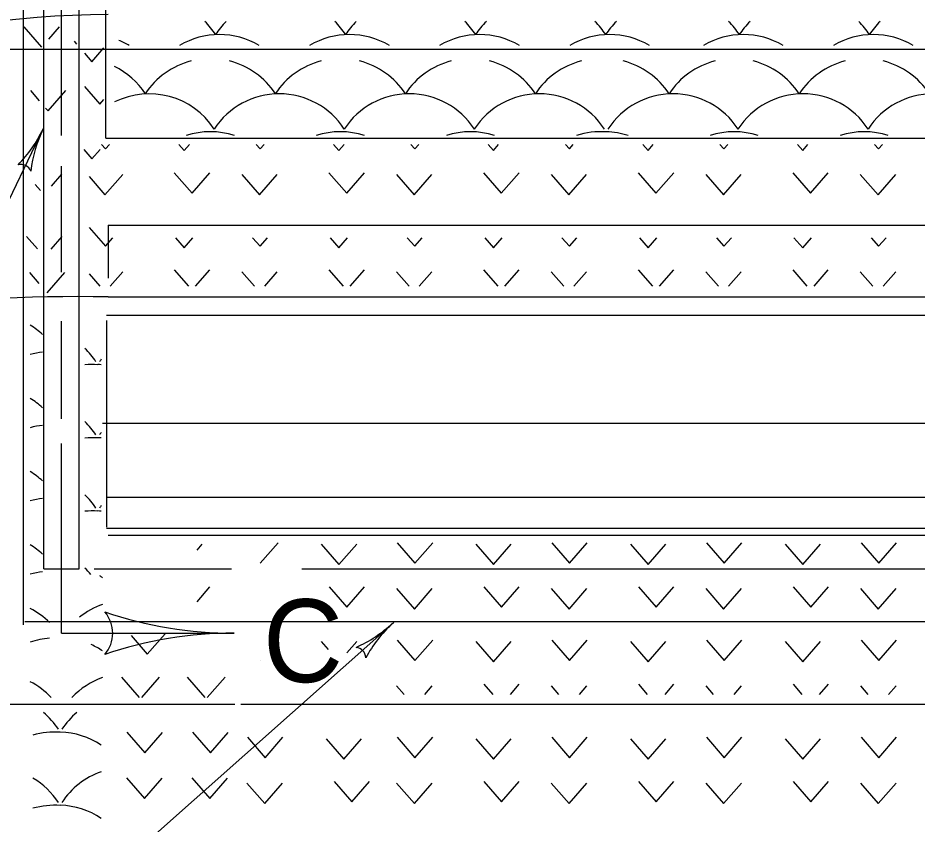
# Model space of a CAD drawing. Extents: x 1007 to 1035.5, y 1000.5 to 1021.5.
# Drawn here: x 1016.659 to 1019.264, y 1012.07 to 1014.404 of the extents above; entities that cross this region are included whole.
import ezdxf

# ---------------------------------------------------------------- set-up
doc = ezdxf.new("R2010")
doc.units = 0
doc.layers.add('1', color=7, linetype='Continuous')
doc.layers.add('5', color=7, linetype='Continuous')

msp = doc.modelspace()

# ---------------------------------------------------------------- linework, layer by layer
at = {"layer": '1'}
for p, q in [((1016.6745, 1012.6465), (1016.6745, 1015.8512)), ((1016.7334, 1012.8082), (1016.7334, 1015.8512)), ((1016.8358, 1012.8082), (1016.8358, 1015.8512)), ((1016.9133, 1014.0556), (1016.9133, 1015.8512)), ((1016.7846, 1014.0633), (1016.7846, 1015.5937)), ((1016.4326, 1014.3131), (1022.3453, 1014.3131)), ((1014.7793, 1010.0196), (1016.7313, 1014.0824)), ((1016.9133, 1014.0556), (1021.8087, 1014.0556)), ((1016.7846, 1013.6677), (1016.7846, 1013.9743)), ((1016.9195, 1013.8043), (1021.8087, 1013.8043)), ((1016.9195, 1013.8043), (1016.9195, 1013.6508)), ((1016.9199, 1013.5962), (1021.9752, 1013.5962)), ((1016.9146, 1013.5437), (1021.814, 1013.5437)), ((1016.7846, 1013.2432), (1016.7846, 1013.5262)), ((1016.9146, 1013.5275), (1016.9146, 1012.9288)), ((1016.9033, 1013.2303), (1021.814, 1013.2303)), ((1016.7846, 1012.6222), (1016.7846, 1013.1712)), ((1016.9146, 1013.0162), (1021.814, 1013.0162)), ((1016.9146, 1012.9262), (1021.8028, 1012.9262)), ((1016.9196, 1012.9061), (1021.7951, 1012.9061)), ((1016.7334, 1012.8082), (1016.8358, 1012.8082)), ((1016.8794, 1012.8082), (1017.2765, 1012.8082)), ((1017.48, 1012.8082), (1021.7349, 1012.8082)), ((1014.7814, 1010.0196), (1017.7464, 1012.6535)), ((1016.6787, 1012.6561), (1022.0629, 1012.6561)), ((1016.7846, 1012.6222), (1017.2846, 1012.6222)), ((1016.4326, 1012.4171), (1017.2863, 1012.4171)), ((1017.3038, 1012.4171), (1022.3453, 1012.4171))]:
    msp.add_line(p, q, dxfattribs=at)
for centre, radius, start, end in [((1016.9455, 1011.4142), 3, 90.487, 152.3131), ((1017.0837, 1013.9131), 0.3909, 154.3266, 154.3389), ((1016.3789, 1014.2517), 0.3909, 315.686, 334.3328), ((1017.0837, 1013.9131), 0.3909, 154.3389, 173.0076), ((1016.6669, 1013.9484), 0.0313, 23.1135, 105.2302), ((1016.8315, 1009.097), 4.5, 88.8731, 124.4415), ((1016.839, 1012.6223), 0.0938, 318.7746, 40.8913), ((1017.2846, 1013.794), 1.1719, 251.3472, 269.9939), ((1017.4772, 1012.9377), 0.3909, 294.2211, 312.8678), ((1018.0091, 1012.3647), 0.3909, 132.8739, 151.5427), ((1018.0091, 1012.3647), 0.3909, 132.8617, 132.8739), ((1017.2846, 1011.4503), 1.1719, 90, 108.6688), ((1017.2846, 1011.4503), 1.1719, 89.9878, 90), ((1017.6342, 1012.5501), 0.0313, 1.6485, 83.7652)]:
    msp.add_arc(centre, radius, start, end, dxfattribs=at)
at = {"layer": '5'}
for p, q in [((1016.6755, 1014.3781), (1016.7268, 1014.3192)), ((1016.7476, 1014.3429), (1016.7783, 1014.3781)), ((1016.8211, 1014.3363), (1016.828, 1014.3284)), ((1016.8725, 1014.2773), (1016.9074, 1014.3175)), ((1016.8508, 1014.3023), (1016.8725, 1014.2773)), ((1016.6943, 1014.1937), (1016.7199, 1014.1643)), ((1016.7458, 1014.1347), (1016.7972, 1014.1937)), ((1016.8506, 1014.2053), (1016.8954, 1014.1539)), ((1016.8954, 1014.1539), (1016.9074, 1014.1677)), ((1016.7385, 1014.1431), (1016.7458, 1014.1347)), ((1016.9003, 1014.0377), (1016.9118, 1014.0245)), ((1016.9118, 1014.0245), (1016.9233, 1014.0377)), ((1017.1244, 1014.0377), (1017.1396, 1014.0202)), ((1017.1396, 1014.0202), (1017.1548, 1014.0377)), ((1017.3479, 1014.0377), (1017.3594, 1014.0245)), ((1017.3594, 1014.0245), (1017.3709, 1014.0377)), ((1017.5721, 1014.0377), (1017.5873, 1014.0202)), ((1017.5873, 1014.0202), (1017.6024, 1014.0377)), ((1017.7956, 1014.0377), (1017.8071, 1014.0245)), ((1017.8071, 1014.0245), (1017.8186, 1014.0377)), ((1018.0198, 1014.0377), (1018.0349, 1014.0202)), ((1018.0349, 1014.0202), (1018.0501, 1014.0377)), ((1018.2433, 1014.0377), (1018.2548, 1014.0245)), ((1018.2548, 1014.0245), (1018.2663, 1014.0377)), ((1018.4674, 1014.0377), (1018.4826, 1014.0202)), ((1018.4826, 1014.0202), (1018.4978, 1014.0377)), ((1018.6909, 1014.0377), (1018.7024, 1014.0245)), ((1018.7024, 1014.0245), (1018.7139, 1014.0377)), ((1018.9151, 1014.0377), (1018.9303, 1014.0202)), ((1018.9303, 1014.0202), (1018.9454, 1014.0377)), ((1019.1386, 1014.0377), (1019.1501, 1014.0245)), ((1019.1501, 1014.0245), (1019.1616, 1014.0377)), ((1016.8488, 1014.023), (1016.8725, 1013.9957)), ((1016.8725, 1013.9957), (1016.896, 1014.0228)), ((1017.1111, 1013.9558), (1017.1625, 1013.8968)), ((1017.1625, 1013.8968), (1017.2138, 1013.9558)), ((1017.5588, 1013.9558), (1017.6102, 1013.8968)), ((1017.6102, 1013.8968), (1017.6615, 1013.9558)), ((1018.0064, 1013.9558), (1018.0578, 1013.8968)), ((1018.0578, 1013.8968), (1018.1092, 1013.9558)), ((1018.4541, 1013.9558), (1018.5055, 1013.8968)), ((1018.5055, 1013.8968), (1018.5568, 1013.9558)), ((1018.9018, 1013.9558), (1018.9532, 1013.8968)), ((1018.9532, 1013.8968), (1019.0045, 1013.9558)), ((1016.7555, 1013.9167), (1016.7855, 1013.9512)), ((1016.8643, 1013.9446), (1016.9103, 1013.8918)), ((1016.9103, 1013.8918), (1016.9617, 1013.9507)), ((1017.3065, 1013.9507), (1017.3579, 1013.8918)), ((1017.3579, 1013.8918), (1017.4093, 1013.9507)), ((1017.7542, 1013.9507), (1017.8056, 1013.8918)), ((1017.8056, 1013.8918), (1017.857, 1013.9507)), ((1018.2018, 1013.9507), (1018.2533, 1013.8918)), ((1018.2533, 1013.8918), (1018.3047, 1013.9507)), ((1018.6495, 1013.9507), (1018.7009, 1013.8918)), ((1018.7009, 1013.8918), (1018.7523, 1013.9507)), ((1019.0972, 1013.9507), (1019.1486, 1013.8918)), ((1019.1486, 1013.8918), (1019.2, 1013.9507)), ((1016.7082, 1013.9219), (1016.7232, 1013.9047)), ((1016.8643, 1013.7974), (1016.9118, 1013.7429)), ((1016.6834, 1013.7712), (1016.7149, 1013.735)), ((1016.7543, 1013.7345), (1016.7862, 1013.7712)), ((1016.9118, 1013.7429), (1016.9333, 1013.7676)), ((1017.1144, 1013.7676), (1017.1396, 1013.7387)), ((1017.1396, 1013.7387), (1017.1648, 1013.7676)), ((1017.3379, 1013.7676), (1017.3594, 1013.7429)), ((1017.3594, 1013.7429), (1017.3809, 1013.7676)), ((1017.5621, 1013.7676), (1017.5873, 1013.7387)), ((1017.5873, 1013.7387), (1017.6124, 1013.7676)), ((1017.7856, 1013.7676), (1017.8071, 1013.7429)), ((1017.8071, 1013.7429), (1017.8286, 1013.7676)), ((1018.0098, 1013.7676), (1018.0349, 1013.7387)), ((1018.0349, 1013.7387), (1018.0601, 1013.7676)), ((1018.2333, 1013.7676), (1018.2548, 1013.7429)), ((1018.2548, 1013.7429), (1018.2763, 1013.7676)), ((1018.4574, 1013.7676), (1018.4826, 1013.7387)), ((1018.4826, 1013.7387), (1018.5078, 1013.7676)), ((1018.6809, 1013.7676), (1018.7024, 1013.7429)), ((1018.7024, 1013.7429), (1018.7239, 1013.7676)), ((1018.9051, 1013.7676), (1018.9303, 1013.7387)), ((1018.9303, 1013.7387), (1018.9554, 1013.7676)), ((1019.1286, 1013.7676), (1019.1501, 1013.7429)), ((1019.1501, 1013.7429), (1019.1716, 1013.7676)), ((1016.6917, 1013.6668), (1016.7191, 1013.6354)), ((1016.7431, 1013.6079), (1016.7945, 1013.6668)), ((1016.925, 1013.6272), (1016.9617, 1013.6692)), ((1017.1111, 1013.6742), (1017.1521, 1013.6272)), ((1017.1728, 1013.6272), (1017.2138, 1013.6742)), ((1017.3065, 1013.6692), (1017.3432, 1013.6272)), ((1017.3727, 1013.6272), (1017.4093, 1013.6692)), ((1017.5588, 1013.6742), (1017.5998, 1013.6272)), ((1017.6205, 1013.6272), (1017.6615, 1013.6742)), ((1017.7542, 1013.6692), (1017.7908, 1013.6272)), ((1017.8203, 1013.6272), (1017.857, 1013.6692)), ((1018.0064, 1013.6742), (1018.0474, 1013.6272)), ((1018.0682, 1013.6272), (1018.1092, 1013.6742)), ((1018.2018, 1013.6692), (1018.2385, 1013.6272)), ((1018.268, 1013.6272), (1018.3047, 1013.6692)), ((1018.4541, 1013.6742), (1018.4951, 1013.6272)), ((1018.5158, 1013.6272), (1018.5568, 1013.6742)), ((1018.6495, 1013.6692), (1018.6862, 1013.6272)), ((1018.7157, 1013.6272), (1018.7523, 1013.6692)), ((1018.9018, 1013.6742), (1018.9428, 1013.6272)), ((1018.9635, 1013.6272), (1019.0045, 1013.6742)), ((1019.0972, 1013.6692), (1019.1338, 1013.6272)), ((1019.1633, 1013.6272), (1019.2, 1013.6692)), ((1016.8643, 1013.663), (1016.8955, 1013.6272)), ((1017.177, 1012.863), (1017.1915, 1012.8797)), ((1017.36, 1012.8249), (1017.4114, 1012.8838)), ((1017.5364, 1012.8797), (1017.5878, 1012.8207)), ((1017.5878, 1012.8207), (1017.6392, 1012.8797)), ((1017.7563, 1012.8838), (1017.8077, 1012.8249)), ((1017.8077, 1012.8249), (1017.8591, 1012.8838)), ((1017.9841, 1012.8797), (1018.0355, 1012.8207)), ((1018.0355, 1012.8207), (1018.0868, 1012.8797)), ((1018.204, 1012.8838), (1018.2553, 1012.8249)), ((1018.2553, 1012.8249), (1018.3068, 1012.8838)), ((1018.4318, 1012.8797), (1018.4832, 1012.8207)), ((1018.4832, 1012.8207), (1018.5345, 1012.8797)), ((1018.6517, 1012.8838), (1018.703, 1012.8249)), ((1018.703, 1012.8249), (1018.7544, 1012.8838)), ((1018.8794, 1012.8797), (1018.9308, 1012.8207)), ((1018.9308, 1012.8207), (1018.9822, 1012.8797)), ((1019.0993, 1012.8838), (1019.1507, 1012.8249)), ((1019.1507, 1012.8249), (1019.2021, 1012.8838)), ((1017.3598, 1012.8252), (1017.36, 1012.8249)), ((1017.177, 1012.7132), (1017.2144, 1012.7562)), ((1017.5593, 1012.7562), (1017.6108, 1012.6972)), ((1017.6108, 1012.6972), (1017.6621, 1012.7562)), ((1018.007, 1012.7562), (1018.0584, 1012.6972)), ((1018.0584, 1012.6972), (1018.1098, 1012.7562)), ((1018.4547, 1012.7562), (1018.5061, 1012.6972)), ((1018.5061, 1012.6972), (1018.5574, 1012.7562)), ((1018.9023, 1012.7562), (1018.9538, 1012.6972)), ((1018.9538, 1012.6972), (1019.0051, 1012.7562)), ((1017.7548, 1012.7512), (1017.8062, 1012.6922)), ((1017.8062, 1012.6922), (1017.8576, 1012.7512)), ((1018.2024, 1012.7512), (1018.2538, 1012.6922)), ((1018.2538, 1012.6922), (1018.3053, 1012.7512)), ((1018.6501, 1012.7512), (1018.7015, 1012.6922)), ((1018.7015, 1012.6922), (1018.7529, 1012.7512)), ((1019.0978, 1012.7512), (1019.1492, 1012.6922)), ((1019.1492, 1012.6922), (1019.2006, 1012.7512)), ((1016.9857, 1012.6152), (1017.0328, 1012.561)), ((1017.0328, 1012.561), (1017.0843, 1012.6199)), ((1017.5364, 1012.5981), (1017.5568, 1012.5747)), ((1017.6109, 1012.5656), (1017.6392, 1012.5981)), ((1017.7563, 1012.6022), (1017.8077, 1012.5433)), ((1017.8077, 1012.5433), (1017.8591, 1012.6022)), ((1017.9841, 1012.5981), (1018.0355, 1012.5391)), ((1018.0355, 1012.5391), (1018.0868, 1012.5981)), ((1018.204, 1012.6022), (1018.2553, 1012.5433)), ((1018.2553, 1012.5433), (1018.3068, 1012.6022)), ((1018.4318, 1012.5981), (1018.4832, 1012.5391)), ((1018.4832, 1012.5391), (1018.5345, 1012.5981)), ((1018.6517, 1012.6022), (1018.703, 1012.5433)), ((1018.703, 1012.5433), (1018.7544, 1012.6022)), ((1018.8794, 1012.5981), (1018.9308, 1012.5391)), ((1018.9308, 1012.5391), (1018.9822, 1012.5981)), ((1019.0993, 1012.6022), (1019.1507, 1012.5433)), ((1019.1507, 1012.5433), (1019.2021, 1012.6022)), ((1017.3598, 1012.5436), (1017.36, 1012.5433)), ((1016.9583, 1012.4952), (1017.0098, 1012.4362)), ((1017.017, 1012.4363), (1017.0684, 1012.4952)), ((1017.1479, 1012.4952), (1017.1993, 1012.4362)), ((1017.2066, 1012.4363), (1017.258, 1012.4952)), ((1017.7548, 1012.4696), (1017.7762, 1012.4451)), ((1017.8362, 1012.4451), (1017.8576, 1012.4696)), ((1018.007, 1012.4747), (1018.0328, 1012.4451)), ((1018.084, 1012.4451), (1018.1098, 1012.4747)), ((1018.2024, 1012.4696), (1018.2238, 1012.4451)), ((1018.2838, 1012.4451), (1018.3053, 1012.4696)), ((1018.4547, 1012.4747), (1018.4804, 1012.4451)), ((1018.5317, 1012.4451), (1018.5574, 1012.4747)), ((1018.6501, 1012.4696), (1018.6715, 1012.4451)), ((1018.7315, 1012.4451), (1018.7529, 1012.4696)), ((1018.9023, 1012.4747), (1018.9281, 1012.4451)), ((1018.9793, 1012.4451), (1019.0051, 1012.4747)), ((1019.0978, 1012.4696), (1019.1192, 1012.4451)), ((1019.1792, 1012.4451), (1019.2006, 1012.4696)), ((1016.9737, 1012.3358), (1017.0259, 1012.2759)), ((1017.0259, 1012.2759), (1017.0773, 1012.3348)), ((1017.1633, 1012.3358), (1017.2155, 1012.2759)), ((1017.2155, 1012.2759), (1017.2669, 1012.3348)), ((1017.3229, 1012.3207), (1017.3743, 1012.2617)), ((1017.3743, 1012.2617), (1017.4257, 1012.3207)), ((1017.5507, 1012.3165), (1017.6021, 1012.2575)), ((1017.6021, 1012.2575), (1017.6534, 1012.3165)), ((1017.7563, 1012.3207), (1017.8077, 1012.2617)), ((1017.8077, 1012.2617), (1017.8591, 1012.3207)), ((1017.9841, 1012.3165), (1018.0355, 1012.2575)), ((1018.0355, 1012.2575), (1018.0868, 1012.3165)), ((1018.204, 1012.3207), (1018.2553, 1012.2617)), ((1018.2553, 1012.2617), (1018.3068, 1012.3207)), ((1018.4318, 1012.3165), (1018.4832, 1012.2575)), ((1018.4832, 1012.2575), (1018.5345, 1012.3165)), ((1018.6517, 1012.3207), (1018.703, 1012.2617)), ((1018.703, 1012.2617), (1018.7544, 1012.3207)), ((1018.8794, 1012.3165), (1018.9308, 1012.2575)), ((1018.9308, 1012.2575), (1018.9822, 1012.3165)), ((1019.0993, 1012.3207), (1019.1507, 1012.2617)), ((1019.1507, 1012.2617), (1019.2021, 1012.3207)), ((1016.9723, 1012.2029), (1017.0244, 1012.1432)), ((1017.0244, 1012.1432), (1017.0758, 1012.2022)), ((1017.1618, 1012.2029), (1017.214, 1012.1432)), ((1017.214, 1012.1432), (1017.2654, 1012.2022)), ((1017.3213, 1012.188), (1017.3728, 1012.1291)), ((1017.3728, 1012.1291), (1017.4242, 1012.188)), ((1017.5736, 1012.1931), (1017.625, 1012.1341)), ((1017.625, 1012.1341), (1017.6763, 1012.1931)), ((1017.7548, 1012.188), (1017.8062, 1012.1291)), ((1017.8062, 1012.1291), (1017.8576, 1012.188)), ((1018.007, 1012.1931), (1018.0584, 1012.1341)), ((1018.0584, 1012.1341), (1018.1098, 1012.1931)), ((1018.2024, 1012.188), (1018.2538, 1012.1291)), ((1018.2538, 1012.1291), (1018.3053, 1012.188)), ((1018.4547, 1012.1931), (1018.5061, 1012.1341)), ((1018.5061, 1012.1341), (1018.5574, 1012.1931)), ((1018.6501, 1012.188), (1018.7015, 1012.1291)), ((1018.7015, 1012.1291), (1018.7529, 1012.188)), ((1018.9023, 1012.1931), (1018.9538, 1012.1341)), ((1018.9538, 1012.1341), (1019.0051, 1012.1931)), ((1019.0978, 1012.188), (1019.1492, 1012.1291)), ((1019.1492, 1012.1291), (1019.2006, 1012.188))]:
    msp.add_line(p, q, dxfattribs=at)
for centre, start, end in [((1017.0422, 1014.233), 33.1386, 45.6584), ((1017.4187, 1014.233), 134.3416, 146.8614), ((1017.4187, 1014.233), 33.1386, 45.6584), ((1017.7952, 1014.233), 134.3416, 146.8614), ((1017.7952, 1014.233), 33.1386, 45.6584), ((1018.1717, 1014.233), 134.3416, 146.8614), ((1018.1717, 1014.233), 33.1386, 45.6584), ((1018.5482, 1014.233), 134.3416, 146.8614), ((1018.5587, 1014.233), 33.1386, 45.6584), ((1018.9352, 1014.233), 134.3416, 146.8614), ((1018.9352, 1014.233), 33.1386, 45.6584), ((1019.3117, 1014.233), 134.3416, 146.8614), ((1017.2417, 1014.1309), 59.13, 120.87), ((1017.6182, 1014.1309), 59.13, 120.87), ((1017.9947, 1014.1309), 59.13, 120.87), ((1018.3712, 1014.1309), 59.13, 120.87), ((1018.7582, 1014.1309), 59.13, 120.87), ((1019.1347, 1014.1309), 59.13, 120.87), ((1016.8652, 1014.1309), 59.13, 67.6433), ((1017.2154, 1014.0614), 104.2433, 146.8614), ((1017.2154, 1014.0614), 33.1386, 75.7567), ((1017.5919, 1014.0614), 104.2433, 146.8614), ((1017.5919, 1014.0614), 33.1386, 75.7567), ((1017.9684, 1014.0614), 104.2433, 146.8614), ((1017.9684, 1014.0614), 33.1386, 75.7567), ((1018.3449, 1014.0614), 104.2433, 146.8614), ((1018.3554, 1014.0614), 33.1386, 75.7567), ((1018.7319, 1014.0614), 104.2433, 146.8614), ((1018.7319, 1014.0614), 33.1386, 75.7567), ((1019.1084, 1014.0614), 104.2433, 146.8614), ((1019.1084, 1014.0614), 33.1386, 75.7567), ((1016.8389, 1014.0614), 33.1386, 63.8488), ((1017.0384, 1013.9593), 33.1386, 116.4826), ((1017.4149, 1013.9593), 33.1386, 146.8614), ((1017.7914, 1013.9593), 33.1386, 146.8614), ((1018.1679, 1013.9593), 33.1386, 146.8614), ((1018.5549, 1013.9593), 33.1386, 146.8614), ((1018.9314, 1013.9593), 33.1386, 146.8614), ((1019.3079, 1013.9593), 33.1386, 146.8614), ((1017.2154, 1013.8494), 71.9416, 108.0584), ((1017.5919, 1013.8494), 71.9416, 108.0584), ((1017.9684, 1013.8494), 71.9416, 108.0584), ((1018.3449, 1013.8494), 85.7476, 108.0584), ((1018.3554, 1013.8494), 71.9416, 88.4378), ((1018.7319, 1013.8494), 71.9416, 108.0584), ((1019.1084, 1013.8494), 71.9416, 108.0584), ((1016.5767, 1013.3222), 47.1853, 58.5683), ((1016.7537, 1013.2123), 96.1445, 105.3779), ((1016.6958, 1013.2852), 33.1386, 45.958), ((1017.0828, 1013.2852), 144.4959, 146.8614), ((1016.8728, 1013.1753), 85.7476, 95.2488), ((1016.8833, 1013.1753), 85.8371, 88.4378), ((1016.5767, 1013.1102), 47.1853, 58.5683), ((1016.7537, 1013.0003), 96.1445, 105.3779), ((1016.6958, 1013.0732), 33.1386, 45.958), ((1017.0828, 1013.0732), 144.4959, 146.8614), ((1016.8728, 1012.9633), 85.7476, 95.2488), ((1016.8833, 1012.9633), 85.8371, 88.4378), ((1016.5767, 1012.8982), 47.1853, 58.5683), ((1016.6958, 1012.8612), 33.1386, 45.958), ((1016.7537, 1012.7883), 96.1445, 105.3779), ((1017.0828, 1012.8612), 144.4959, 146.8614), ((1016.8728, 1012.7513), 85.7476, 95.2488), ((1016.8833, 1012.7513), 85.8371, 88.4378), ((1016.5767, 1012.6862), 47.1853, 58.5683), ((1016.6958, 1012.6492), 39.42, 45.958), ((1016.7537, 1012.5763), 96.1445, 105.3779), ((1016.7787, 1012.5957), 56.302, 58.8212), ((1016.9782, 1012.4935), 109.3812, 129.0694), ((1016.5912, 1012.4935), 45.1427, 62.8039), ((1016.7682, 1012.3837), 94.6677, 109.2463), ((1016.7787, 1012.3837), 56.302, 65.9433), ((1016.9782, 1012.2815), 109.3812, 136.5893), ((1016.5912, 1012.2815), 43.4107, 62.8039), ((1016.5871, 1012.2208), 33.1386, 49.8083), ((1016.9741, 1012.2208), 130.1917, 146.8614), ((1016.7641, 1012.1109), 85.7476, 106.0393), ((1016.7746, 1012.1109), 56.251, 88.4378), ((1016.9741, 1012.0088), 109.3362, 146.8614), ((1016.5871, 1012.0088), 33.1386, 59.3115), ((1016.7641, 1011.8989), 85.7476, 106.0393), ((1016.7746, 1011.8989), 56.251, 88.4378)]:
    msp.add_arc(centre, 0.225, start, end, dxfattribs=at)

# ---------------------------------------------------------------- texts
at = {"layer": '1'}
msp.add_text('C', height=0.24, dxfattribs=at).set_placement((1017.3678, 1012.4805))

doc.saveas('drawing.dxf')
